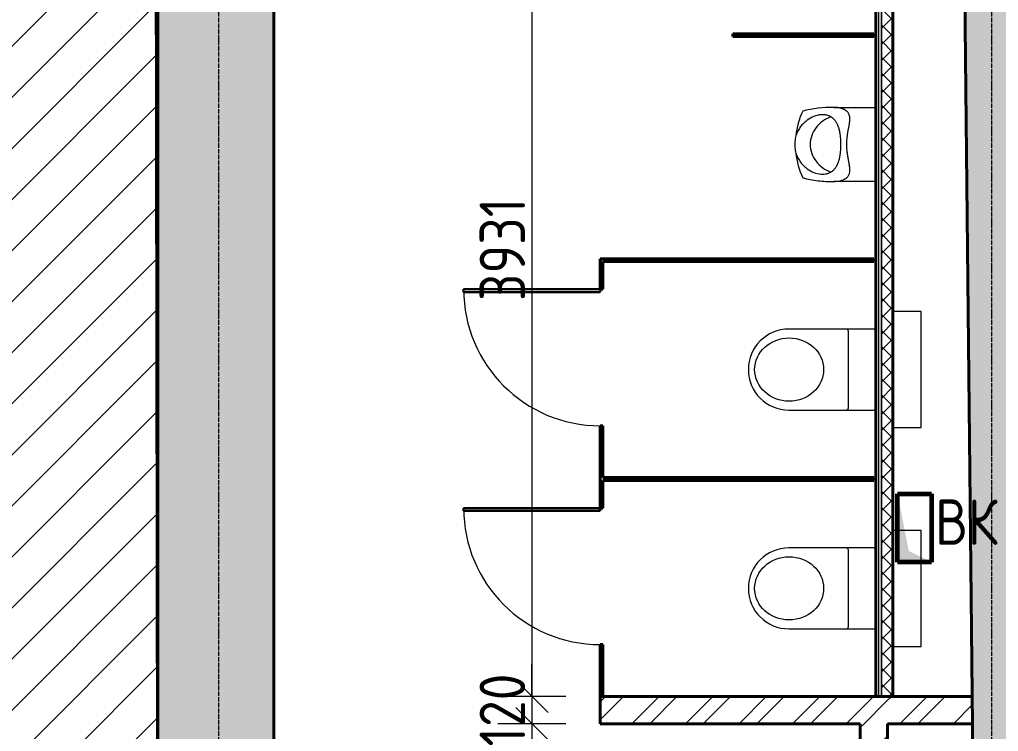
# Model space of a CAD drawing. Header units: millimetres. Extents: x -11886 to 379896, y -8130 to 47743.
# Drawn here: x 254111 to 258416, y 15719 to 18849 of the extents above; entities that cross this region are included whole.
import ezdxf

# ---------------------------------------------------------------- set-up
doc = ezdxf.new("R2010")
doc.units = ezdxf.units.MM
doc.linetypes.add('ADSK_Линия сетки', pattern=[25, 20, -2.5, 0, -2.5])
doc.linetypes.add('ADSK_Снесено', pattern=[4.5, 3, -1.5])
for name, color, linetype, lineweight in [('Аннотация', 7, 'Continuous', 9), ('Оси', 7, 'Continuous', 9), ('Размеры', 7, 'Continuous', 9), ('Узлы', 7, 'Continuous', 18)]:
    doc.layers.add(name, color=color, linetype=linetype, lineweight=lineweight)
for name, color, linetype, lineweight, true_color in [('Двери', 5, 'Continuous', 18, 0x0000ff), ('Линии', 7, 'Continuous', 9, 0x00a600), ('Обобщенные модели', 5, 'Continuous', 18, 0x0000ff), ('Сантехника', 5, 'Continuous', 18, 0x0000ff), ('Стены внутренние', 5, 'Continuous', 18, 0x0000ff), ('Стены наружные', 1, 'ADSK_Снесено', 18, 0xff0000), ('Стены штриховка', 5, 'Continuous', 18, 0x0000ff)]:
    doc.layers.add(name, color=color, linetype=linetype, lineweight=lineweight, true_color=true_color)
doc.styles.add('GOST Common_1', font='GOST_Common.ttf', dxfattribs={"width": 0.9, "height": 200})
doc.dimstyles.new('ADSK_Основной_2_мм_Округление_до_1_мм', dxfattribs={"dimscale": 304.8, "dimtxt": 201.142999, "dimasz": 0.463911, "dimexe": 0.492126, "dimexo": 0.492126, "dimgap": 0.098425, "dimtad": 1, "dimdec": 0, "dimdsep": 46, "dimtxsty": 'GOST Common_1', "dimblk1": 'OBLIQUE', "dimblk2": 'OBLIQUE', "dimsah": 1, "dimcen": 0.09, "dimdle": 0.492126, "dimazin": 2, "dimtfac": 1, "dimtdec": 4, "dimtix": 1, "dimtmove": 0, "dimatfit": 3, "dimfxl": 1, "dimtvp": 1, "dimtolj": 1, "dimtzin": 0, "dimlwd": 20, "dimlwe": 20, "dimarcsym": 2})
pattern_1 = [(45, (215977.25, 150), (-117.8655, 117.8655), []), (45, (216055.83, 150), (-117.8655, 117.8655), [])]
pattern_2 = [(45, (215977.25, 150), (-70.71068, 70.71068), [])]

# ---------------------------------------------------------------- blocks, each defined once
blk = doc.blocks.new('Дверь-Одинарная-Панель - 600 x 2150 мм с_у-1872435-03 План 3-го этажа')
at = {"layer": 'Двери', "lineweight": 30}
for p, q in [((300, 606), (288, 606)), ((288, 606), (288, 6)), ((300, 6), (300, 606)), ((288, 6), (300, 6))]:
    blk.add_line(p, q, dxfattribs=at)
at = {"layer": 'Двери'}
blk.add_arc((300, 6), 600, 90, 180, dxfattribs=at)
blk = doc.blocks.new('Туалет подвесной-Moderna R-Laufen - 000 White-V212-03 План 3-го этажа')
at = {"layer": 'Обобщенные модели'}
for p, q in [((-53, 419.3), (-53, 47.4)), ((303, 47.4), (303, 419.3)), ((-43.1, 157.8), (293.1, 157.8))]:
    blk.add_line(p, q, dxfattribs=at)
for centre, radius, start, end in [((125, 419.3), 178, 360, 180), ((-43.1, 167.7), 9.89, 180, 270), ((293.1, 167.7), 9.89, 270, 360), ((-43.1, 47.4), 9.89, 180, 270), ((293.1, 47.4), 9.89, 270, 360)]:
    blk.add_arc(centre, radius, start, end, dxfattribs=at)
blk.add_ellipse((125, 418.3), major_axis=(0, 151.6), ratio=0.916517, dxfattribs=at)
at = {"layer": 'Сантехника'}
for p, q in [((-130, -37.5), (-130, -162.5)), ((380, -162.5), (380, -37.5)), ((-130, -162.5), (380, -162.5))]:
    blk.add_line(p, q, dxfattribs=at)
blk = doc.blocks.new('Туалет подвесной-Moderna R-Laufen - 000 White-2284892-03 План 3-го этажа')
at = {"layer": 'Обобщенные модели'}
for p, q in [((-53, 419.3), (-53, 47.4)), ((303, 47.4), (303, 419.3)), ((-43.1, 157.8), (293.1, 157.8))]:
    blk.add_line(p, q, dxfattribs=at)
for centre, radius, start, end in [((125, 419.3), 178, 360, 180), ((-43.1, 167.7), 9.89, 180, 270), ((293.1, 167.7), 9.89, 270, 360), ((-43.1, 47.4), 9.89, 180, 270), ((293.1, 47.4), 9.89, 270, 360)]:
    blk.add_arc(centre, radius, start, end, dxfattribs=at)
blk.add_ellipse((125, 418.3), major_axis=(0, 151.6), ratio=0.916517, dxfattribs=at)
at = {"layer": 'Сантехника'}
for p, q in [((-130, -37.5), (-130, -162.5)), ((380, -162.5), (380, -37.5)), ((-130, -162.5), (380, -162.5))]:
    blk.add_line(p, q, dxfattribs=at)
blk = doc.blocks.new('Urinal_Commercial_14201 - UT104EV-1823124-03 План 3-го этажа')
at = {"layer": 'Сантехника'}
for p, q in [((41714.1, 18313), (41898.7, 18313)), ((41898.7, 17986.9), (41714.1, 17987))]:
    blk.add_line(p, q, dxfattribs=at)
for centre, radius, start, end in [((41898.7, 18150), 353.2, 155.4197, 173.7904), ((41751.6, 18133.9), 146.4, 110.0061, 141.9939), ((41731, 18150), 120.3, 141.9939, 180.0061), ((41731, 18149.9), 120.3, 179.9939, 218.0061), ((41898.7, 18150), 353.2, 186.2096, 204.5782), ((41751.6, 18166), 146.4, 218.0061, 249.9939)]:
    blk.add_arc(centre, radius, start, end, dxfattribs=at)
blk.add_ellipse((41809.9, 17228.7), major_axis=(-199.1, 1075.5), ratio=0.694076, start_param=6.146838, end_param=6.328057, dxfattribs=at)
for points, knots in [([(41771.2, 18150), (41771.4, 18158.3), (41772.1, 18170.9), (41773.7, 18185.2), (41774.8, 18193.3), (41775.7, 18199.3), (41776.6, 18205.2), (41777.7, 18211), (41778.8, 18216.7), (41779.8, 18222.3), (41780.8, 18227.9), (41781.8, 18233.3), (41782.6, 18237.7), (41783.2, 18241.2), (41783.5, 18243.8), (41783.9, 18246.3), (41784.3, 18249.7), (41784.8, 18253.8), (41785.1, 18257.8), (41785.2, 18260.9), (41785.2, 18264), (41785, 18267.7), (41784.4, 18273.4), (41782.8, 18280), (41779.5, 18287.1), (41775.7, 18292.1), (41772.2, 18295.7), (41769.2, 18298.1), (41766, 18300.3), (41762.7, 18302.3), (41759.3, 18304.1), (41755.6, 18305.7), (41751.8, 18307.1), (41747.9, 18308.4), (41744, 18309.4), (41738.5, 18310.7), (41728.7, 18312.3), (41720.1, 18312.9), (41714.1, 18313)], [-1, -1, -1, -1, -0.909091, -0.863636, -0.840909, -0.818182, -0.795455, -0.772727, -0.75, -0.727273, -0.704545, -0.681818, -0.659091, -0.647727, -0.636364, -0.625, -0.613636, -0.590909, -0.568182, -0.556818, -0.545455, -0.522727, -0.5, -0.454545, -0.409091, -0.363636, -0.340909, -0.318182, -0.295455, -0.272727, -0.25, -0.227273, -0.204545, -0.181818, -0.159091, -0.136364, -0.090909, 0, 0, 0, 0]), ([(41745.6, 18150), (41745.5, 18153.7), (41745.5, 18159.2), (41745.2, 18166.3), (41745, 18171.5), (41744.6, 18176.7), (41744.1, 18181.8), (41743.6, 18186.9), (41743, 18191.7), (41742.3, 18196.5), (41741.6, 18201.1), (41740.7, 18205.6), (41739.8, 18210), (41738.8, 18214.2), (41737.7, 18218.3), (41736.5, 18222.3), (41734.8, 18227.4), (41733, 18232.3), (41730.9, 18236.9), (41728.8, 18241.4), (41725.9, 18246.7), (41722, 18252.5), (41717.7, 18257.9), (41713.1, 18262.7), (41708.1, 18267), (41700.9, 18272), (41691, 18276.8), (41678, 18280.2), (41664, 18281.2), (41644.5, 18279.3), (41619.4, 18271.3), (41595.2, 18256), (41577.4, 18239.3), (41565.4, 18224.6), (41555, 18207.6), (41549.8, 18194.9), (41547.6, 18188.2)], [-1, -1, -1, -1, -0.975, -0.9625, -0.95, -0.9375, -0.925, -0.9125, -0.9, -0.8875, -0.875, -0.8625, -0.85, -0.8375, -0.825, -0.8125, -0.8, -0.775, -0.7625, -0.75, -0.725, -0.7, -0.675, -0.65, -0.625, -0.6, -0.55, -0.5, -0.45, -0.4, -0.3, -0.2, -0.15, -0.1, -0.05, 0, 0, 0, 0]), ([(41547.6, 18111.8), (41549.8, 18105.1), (41555, 18092.3), (41565.4, 18075.3), (41577.4, 18060.6), (41595.2, 18043.9), (41619.4, 18028.6), (41644.5, 18020.6), (41664, 18018.8), (41678, 18019.8), (41691, 18023.2), (41700.9, 18028), (41708.1, 18032.9), (41713.1, 18037.2), (41717.7, 18042.1), (41722, 18047.4), (41725.9, 18053.2), (41728.8, 18058.5), (41730.9, 18063), (41733, 18067.6), (41734.8, 18072.5), (41736.5, 18077.7), (41737.7, 18081.6), (41738.8, 18085.7), (41739.8, 18090), (41740.7, 18094.3), (41741.6, 18098.8), (41742.3, 18103.5), (41743, 18108.2), (41743.6, 18113.1), (41744.1, 18118.1), (41744.6, 18123.2), (41745, 18128.4), (41745.2, 18133.6), (41745.5, 18140.7), (41745.5, 18146.2), (41745.6, 18150)], [-1, -1, -1, -1, -0.95, -0.9, -0.85, -0.8, -0.7, -0.6, -0.55, -0.5, -0.45, -0.4, -0.375, -0.35, -0.325, -0.3, -0.275, -0.25, -0.2375, -0.225, -0.2, -0.1875, -0.175, -0.1625, -0.15, -0.1375, -0.125, -0.1125, -0.1, -0.0875, -0.075, -0.0625, -0.05, -0.0375, -0.025, 0, 0, 0, 0]), ([(41714.1, 17987), (41718.8, 17987), (41727.9, 17987.5), (41738.9, 17989.2), (41747.4, 17991.4), (41753.5, 17993.3), (41758.3, 17995.4), (41762, 17997.2), (41765.5, 17999.3), (41769.7, 18002.1), (41774.1, 18006.1), (41777.9, 18010.6), (41781, 18015.8), (41783.2, 18021.6), (41784.6, 18027.9), (41785.1, 18033.5), (41785.2, 18038.3), (41785.1, 18042), (41784.8, 18045.8), (41784.4, 18049.6), (41783.9, 18053.6), (41783.3, 18057.6), (41782.7, 18061.7), (41781.9, 18065.8), (41781.2, 18070.1), (41780.4, 18074.4), (41779.6, 18078.8), (41778.4, 18084.7), (41777.1, 18092.2), (41775.6, 18101.5), (41773.7, 18114.1), (41772, 18130.2), (41771.4, 18143.4), (41771.2, 18150)], [-1, -1, -1, -1, -0.928571, -0.857143, -0.821429, -0.785714, -0.75, -0.732143, -0.714286, -0.678571, -0.642857, -0.607143, -0.571429, -0.535714, -0.5, -0.464286, -0.446429, -0.428571, -0.410714, -0.392857, -0.375, -0.357143, -0.339286, -0.321429, -0.303571, -0.285714, -0.267857, -0.25, -0.214286, -0.178571, -0.142857, -0.071429, 0, 0, 0, 0])]:
    blk.add_open_spline(points, degree=3, knots=knots, dxfattribs=at)
for points in [[(41547.6, 18188.2), (41546.3, 18184.1), (41544.6, 18175.9), (41543.5, 18163), (41543.3, 18154.3), (41543.3, 18150)], [(41543.3, 18150), (41543.3, 18145.6), (41543.5, 18136.9), (41544.6, 18124.1), (41546.3, 18115.8), (41547.6, 18111.8)], [(41577.5, 18003.1), (41588.6, 18000.2), (41611, 17995.3), (41645, 17990.2), (41679.4, 17987.3), (41702.5, 17986.9), (41714.1, 17987)]]:
    blk.add_open_spline(points, degree=3, dxfattribs=at)
blk = doc.blocks.new('_Oblique')
at = {"color": 0, "linetype": 'ByBlock', "lineweight": -2}
blk.add_line((-0.5, -0.5), (0.5, 0.5), dxfattribs=at)
blk = doc.blocks.new('*D2412')
at = {"layer": 'Defpoints', "color": 0, "transparency": 16777216}
for p in [(255799.2, 19804.1), (256364.2, 15873), (256663.9, 15873)]:
    blk.add_point(p, dxfattribs=at)
at = {"layer": 'Размеры', "color": 0, "lineweight": 20, "transparency": 16777216}
for p, q in [((256364.2, 19954.1), (256364.2, 15723)), ((255949.2, 19804.1), (256514.2, 19804.1)), ((256513.9, 15873), (256214.2, 15873))]:
    blk.add_line(p, q, dxfattribs=at)
at = {"layer": 'Размеры', "color": 0, "lineweight": 20, "transparency": 16777216, "xscale": 141.4, "yscale": 141.4, "zscale": 141.4}
for p, rotation in [((256364.2, 19804.1), 90), ((256364.2, 15873), 270)]:
    blk.add_blockref('_Oblique', p, dxfattribs=dict(at, rotation=rotation))
at = {"layer": 'Размеры', "color": 0, "lineweight": 20, "transparency": 16777216, "insert": (256234.2, 17838.5), "char_height": 200, "width": 560.473, "attachment_point": 5, "rotation": 90, "style": 'GOST Common_1'}
blk.add_mtext('\\A1;3931', dxfattribs=at)
blk = doc.blocks.new('*D2413')
at = {"layer": 'Defpoints', "color": 0, "transparency": 16777216}
for p in [(256663.9, 15873), (256364.2, 15753), (256663.9, 15753)]:
    blk.add_point(p, dxfattribs=at)
at = {"layer": 'Размеры', "color": 0, "lineweight": 20, "transparency": 16777216}
for p, q in [((256364.2, 15873), (256364.2, 16014.4)), ((256513.9, 15873), (256214.2, 15873)), ((256364.2, 15873), (256364.2, 15753)), ((256513.9, 15753), (256214.2, 15753)), ((256364.2, 15753), (256364.2, 15611.6))]:
    blk.add_line(p, q, dxfattribs=at)
at = {"layer": 'Размеры', "color": 0, "lineweight": 20, "transparency": 16777216, "xscale": 141.4, "yscale": 141.4, "zscale": 141.4}
for p, rotation in [((256364.2, 15873), 270), ((256364.2, 15753), 90)]:
    blk.add_blockref('_Oblique', p, dxfattribs=dict(at, rotation=rotation))
at = {"layer": 'Размеры', "color": 0, "lineweight": 20, "transparency": 16777216, "insert": (256234.2, 15813), "char_height": 200, "width": 409.104, "attachment_point": 5, "rotation": 90, "style": 'GOST Common_1'}
blk.add_mtext('\\A1;120', dxfattribs=at)
blk = doc.blocks.new('*D2414')
at = {"layer": 'Defpoints', "color": 0, "transparency": 16777216}
for p in [(256663.9, 15753), (256364.2, 13868.1), (256759.2, 13868.1)]:
    blk.add_point(p, dxfattribs=at)
at = {"layer": 'Размеры', "color": 0, "lineweight": 20, "transparency": 16777216}
for p, q in [((256364.2, 15903), (256364.2, 13718.1)), ((256513.9, 15753), (256214.2, 15753)), ((256609.2, 13868.1), (256214.2, 13868.1))]:
    blk.add_line(p, q, dxfattribs=at)
at = {"layer": 'Размеры', "color": 0, "lineweight": 20, "transparency": 16777216, "xscale": 141.4, "yscale": 141.4, "zscale": 141.4}
for p, rotation in [((256364.2, 15753), 90), ((256364.2, 13868.1), 270)]:
    blk.add_blockref('_Oblique', p, dxfattribs=dict(at, rotation=rotation))
at = {"layer": 'Размеры', "color": 0, "lineweight": 20, "transparency": 16777216, "insert": (256234.2, 14810.5), "char_height": 200, "width": 560.473, "attachment_point": 5, "rotation": 90, "style": 'GOST Common_1'}
blk.add_mtext('\\A1;1885', dxfattribs=at)

msp = doc.modelspace()

# ---------------------------------------------------------------- hatches: boundary and pattern name
at = {"lineweight": 13, "true_color": 0x636466, "transparency": 33554559}
h = msp.add_hatch(dxfattribs=at)
h.set_pattern_fill('ANSI31', color=251, scale=50)
h.set_pattern_definition([(45, (215977.25, 85026.59), (-112.2532, 112.2532), [])])
h.paths.add_polyline_path([(247294.27, 43675.13), (234433.09, 43675.13), (234433.09, 21068.63), (227282.49, 21068.63), (227278.57, 13720.18), (230264.83, 13716.63), (230264.83, 13206.63), (228402.42, 13206.63), (228402.42, 11328.12), (251770.02, 11328.12), (251770.02, 13716.63), (254719.16, 13716.63), (254706.96, 21084.06), (247294.27, 21084.06)])
at = {"layer": 'Стены внутренние', "lineweight": 9}
h = msp.add_hatch(dxfattribs=at)
h.set_pattern_fill('FP_3', color=256, style=0, pattern_type=2)
h.set_pattern_definition([(45, (215977.254, 150), (-35.35534, 35.35534), []), (135, (215977.254, 150), (-35.35534, -35.35534), [])])
h.paths.add_polyline_path([(257900.92, 15872.96), (257950.92, 15872.96), (257950.92, 20574.06), (257900.92, 20574.06), (257900.92, 16170.77)])
at = {"layer": 'Стены внутренние', "true_color": 0xc0c0c0}
msp.add_hatch(color=9, dxfattribs=at).paths.add_polyline_path([(258329.22, 13048.53), (258709.2, 13052.18), (258630.94, 20574.06), (258250.92, 20574.06), (258328.23, 13143.35)])
at = {"layer": 'Стены внутренние', "lineweight": 9}
h = msp.add_hatch(dxfattribs=at)
h.set_pattern_fill('FP_4', color=256, style=0, pattern_type=2)
h.set_pattern_definition(pattern_2)
h.paths.add_polyline_path([(257568.04, 18774.96), (257867.6, 18774.96), (257867.6, 18786.96), (257247.6, 18786.96), (257247.6, 18774.96)])
h = msp.add_hatch(dxfattribs=at)
h.set_pattern_fill('FP_4', color=256, style=0, pattern_type=2)
h.set_pattern_definition(pattern_2)
h.paths.add_polyline_path([(256675.92, 17784.96), (257867.6, 17784.96), (257867.6, 17796.96), (256663.92, 17796.96), (256663.92, 17784.96)])
h = msp.add_hatch(dxfattribs=at)
h.set_pattern_fill('FP_4', color=256, style=0, pattern_type=2)
h.set_pattern_definition(pattern_2)
h.paths.add_polyline_path([(256663.92, 15872.96), (256675.92, 15872.96), (256675.92, 16100.96), (256663.92, 16100.96)])
h.paths.add_polyline_path([(256675.92, 16700.96), (256675.92, 17062.96), (256663.92, 17062.96), (256663.92, 16700.96)])
h.paths.add_polyline_path([(256675.92, 17662.96), (256675.92, 17784.96), (256663.92, 17784.96), (256663.92, 17662.96)])
h = msp.add_hatch(dxfattribs=at)
h.set_pattern_fill('FP_4', color=256, style=0, pattern_type=2)
h.set_pattern_definition(pattern_2)
h.paths.add_polyline_path([(257322.2, 16822.96), (257867.6, 16822.96), (257867.6, 16834.96), (256675.92, 16834.96), (256675.92, 16822.96), (257207.27, 16822.96)])
h = msp.add_hatch(dxfattribs=at)
h.set_pattern_fill('FP_2', color=256, style=0, pattern_type=2)
h.set_pattern_definition(pattern_1)
h.paths.add_polyline_path([(257346.8, 15752.96), (257922.6, 15752.96), (257922.6, 15872.96), (256663.92, 15872.96), (256663.92, 15752.96), (257332.6, 15752.96)])
h = msp.add_hatch(dxfattribs=at)
h.set_pattern_fill('FP_2', color=256, style=0, pattern_type=2)
h.set_pattern_definition(pattern_1)
h.paths.add_polyline_path([(258301.08, 15752.96), (258299.83, 15872.96), (257922.6, 15872.96), (257922.6, 15752.96), (258299.83, 15752.96)])
h = msp.add_hatch(dxfattribs=at)
h.set_pattern_fill('FP_2', color=256, style=0, pattern_type=2)
h.set_pattern_definition(pattern_1)
h.paths.add_polyline_path([(257807.6, 13868.1), (257927.6, 13868.1), (257927.6, 15752.96), (257807.6, 15752.96), (257807.6, 13900.21)])
at = {"layer": 'Стены наружные', "linetype": 'Continuous', "true_color": 0xc0c0c0}
h = msp.add_hatch(color=9, dxfattribs=at)
h.paths.add_polyline_path([(255058.39, 13716.63), (255229.16, 13716.63), (255229.16, 14081.22), (254719.16, 14081.22), (254719.16, 13716.63)])
h.paths.add_polyline_path([(255229.16, 14931.22), (255229.16, 20574.06), (254719.16, 20574.06), (254719.16, 14931.22), (255094.44, 14931.22)])
at = {"layer": 'Узлы', "true_color": 0x808080}
msp.add_hatch(color=8, dxfattribs=at).paths.add_polyline_path([(258021.37, 16463.35), (258121.87, 16463.35), (258021.37, 16512.85), (257971.87, 16763.35), (257971.87, 16463.35)])

# ---------------------------------------------------------------- linework, layer by layer
at = {"color": 251, "lineweight": 30, "true_color": 0x636466}
msp.add_lwpolyline([(227282.49, 21068.63), (227278.57, 13720.18), (230264.83, 13716.63), (230264.83, 13206.63), (228402.42, 13206.63), (228402.42, 11328.12), (251770.02, 11328.12), (251770.02, 13716.63), (254719.16, 13716.63), (254706.96, 21084.06), (247294.27, 21084.06), (247294.27, 43675.13), (234433.09, 43675.13), (234433.09, 21068.63), (227282.49, 21068.63)], dxfattribs=at)
at = {"layer": 'Линии', "lineweight": 60}
for p, q in [((257971.87, 16763.35), (258121.87, 16763.35)), ((257971.87, 16463.35), (257971.87, 16763.35)), ((258121.87, 16763.35), (258121.87, 16463.35)), ((258121.87, 16463.35), (257971.87, 16463.35))]:
    msp.add_line(p, q, dxfattribs=at)
at = {"layer": 'Оси', "linetype": 'ADSK_Линия сетки'}
for p, q in [((254987.16, -5309.21), (254987.16, 21818.8)), ((258387.16, -5309.21), (258387.16, 21818.8))]:
    msp.add_line(p, q, dxfattribs=at)
at = {"layer": 'Стены внутренние', "color": 18, "lineweight": 40, "true_color": 0x000000}
for p, q in [((257875.92, 20574.06), (257875.92, 15872.96)), ((257950.92, 15872.96), (257950.92, 20574.06)), ((258250.92, 20574.06), (258329.22, 13048.53)), ((257867.6, 18786.96), (257247.6, 18786.96)), ((257247.6, 18786.96), (257247.6, 18774.96)), ((257247.6, 18774.96), (257867.6, 18774.96)), ((257867.6, 18774.96), (257867.6, 18786.96)), ((257867.6, 17796.96), (256663.92, 17796.96)), ((256663.92, 17796.96), (256663.92, 17662.96)), ((256675.92, 17784.96), (257867.6, 17784.96)), ((256675.92, 17662.96), (256675.92, 17784.96)), ((257867.6, 17784.96), (257867.6, 17796.96)), ((256663.92, 17662.96), (256675.92, 17662.96)), ((256663.92, 17062.96), (256663.92, 16700.96)), ((256675.92, 17062.96), (256663.92, 17062.96)), ((256675.92, 16834.96), (256675.92, 17062.96)), ((257867.6, 16834.96), (256675.92, 16834.96)), ((257867.6, 16822.96), (257867.6, 16834.96)), ((256675.92, 16700.96), (256675.92, 16822.96)), ((256675.92, 16822.96), (257867.6, 16822.96)), ((256663.92, 16700.96), (256675.92, 16700.96)), ((256663.92, 16100.96), (256663.92, 15752.96)), ((256675.92, 16100.96), (256663.92, 16100.96)), ((256675.92, 15872.96), (256675.92, 16100.96)), ((256663.92, 15872.96), (258299.83, 15872.96)), ((256663.92, 15752.96), (257807.6, 15752.96)), ((257807.6, 15752.96), (257807.6, 13868.1)), ((257927.6, 13868.1), (257927.6, 15752.96)), ((257927.6, 15752.96), (258301.08, 15752.96))]:
    msp.add_line(p, q, dxfattribs=at)
at = {"layer": 'Стены наружные', "color": 18, "linetype": 'Continuous', "lineweight": 40, "true_color": 0x000000}
for p, q in [((254719.16, 21084.06), (254719.16, 14931.22)), ((255229.16, 14931.22), (255229.16, 19804.06))]:
    msp.add_line(p, q, dxfattribs=at)
at = {"layer": 'Стены штриховка'}
for p, q in [((257887.92, 20574.06), (257887.92, 15872.96)), ((257899.92, 20574.06), (257899.92, 15872.96)), ((257900.92, 20574.06), (257900.92, 15872.96))]:
    msp.add_line(p, q, dxfattribs=at)

# ---------------------------------------------------------------- block references
at = {"layer": 'Двери', "rotation": 89.99999999999997}
for p in [(256669.92, 17362.96), (256669.92, 16400.96)]:
    msp.add_blockref('Дверь-Одинарная-Панель - 600 x 2150 мм с_у-1872435-03 План 3-го этажа', p, dxfattribs=at)
at = {"layer": 'Сантехника'}
msp.add_blockref('Urinal_Commercial_14201 - UT104EV-1823124-03 План 3-го этажа', (215977.25, 150), dxfattribs=at)
at = {"layer": 'Сантехника', "rotation": 89.9999999999999}
for name, p in [('Туалет подвесной-Moderna R-Laufen - 000 White-2284892-03 План 3-го этажа', (257913.42, 17184.96)), ('Туалет подвесной-Moderna R-Laufen - 000 White-V212-03 План 3-го этажа', (257913.42, 16222.96))]:
    msp.add_blockref(name, p, dxfattribs=at)

# ---------------------------------------------------------------- texts
at = {"layer": 'Аннотация', "insert": (258136.8, 16739.45), "char_height": 200, "width": 360.7594, "attachment_point": 1, "style": 'GOST Common_1'}
msp.add_mtext('ВК', dxfattribs=at)

# ---------------------------------------------------------------- dimensions: what is measured, and where the dimension line sits
at = {"layer": 'Размеры', "lineweight": 20}
for base, p1, p2, override, picture, middle in [((256364.22, 15872.96), (255799.16, 19804.06), (256663.92, 15872.96), {"dimpost": '<>', "dimfxl": 4025.087633}, '*D2412', (256234.22, 17838.51)), ((256364.22, 15752.96), (256663.92, 15872.96), (256663.92, 15752.96), {"dimpost": '<>', "dimfxl": 120}, '*D2413', (256234.22, 15812.96)), ((256364.22, 13868.1), (256663.92, 15752.96), (256759.22, 13868.1), {"dimpost": '<>', "dimfxl": 1887.270142}, '*D2414', (256234.22, 14810.53))]:
    dim = msp.add_linear_dim(base=base, p1=p1, p2=p2, angle=90, dimstyle='ADSK_Основной_2_мм_Округление_до_1_мм', override=override, dxfattribs=at)
    dim.commit()
    dim.dimension.update_dxf_attribs({"geometry": picture, "text_midpoint": middle})

doc.saveas('drawing.dxf')
